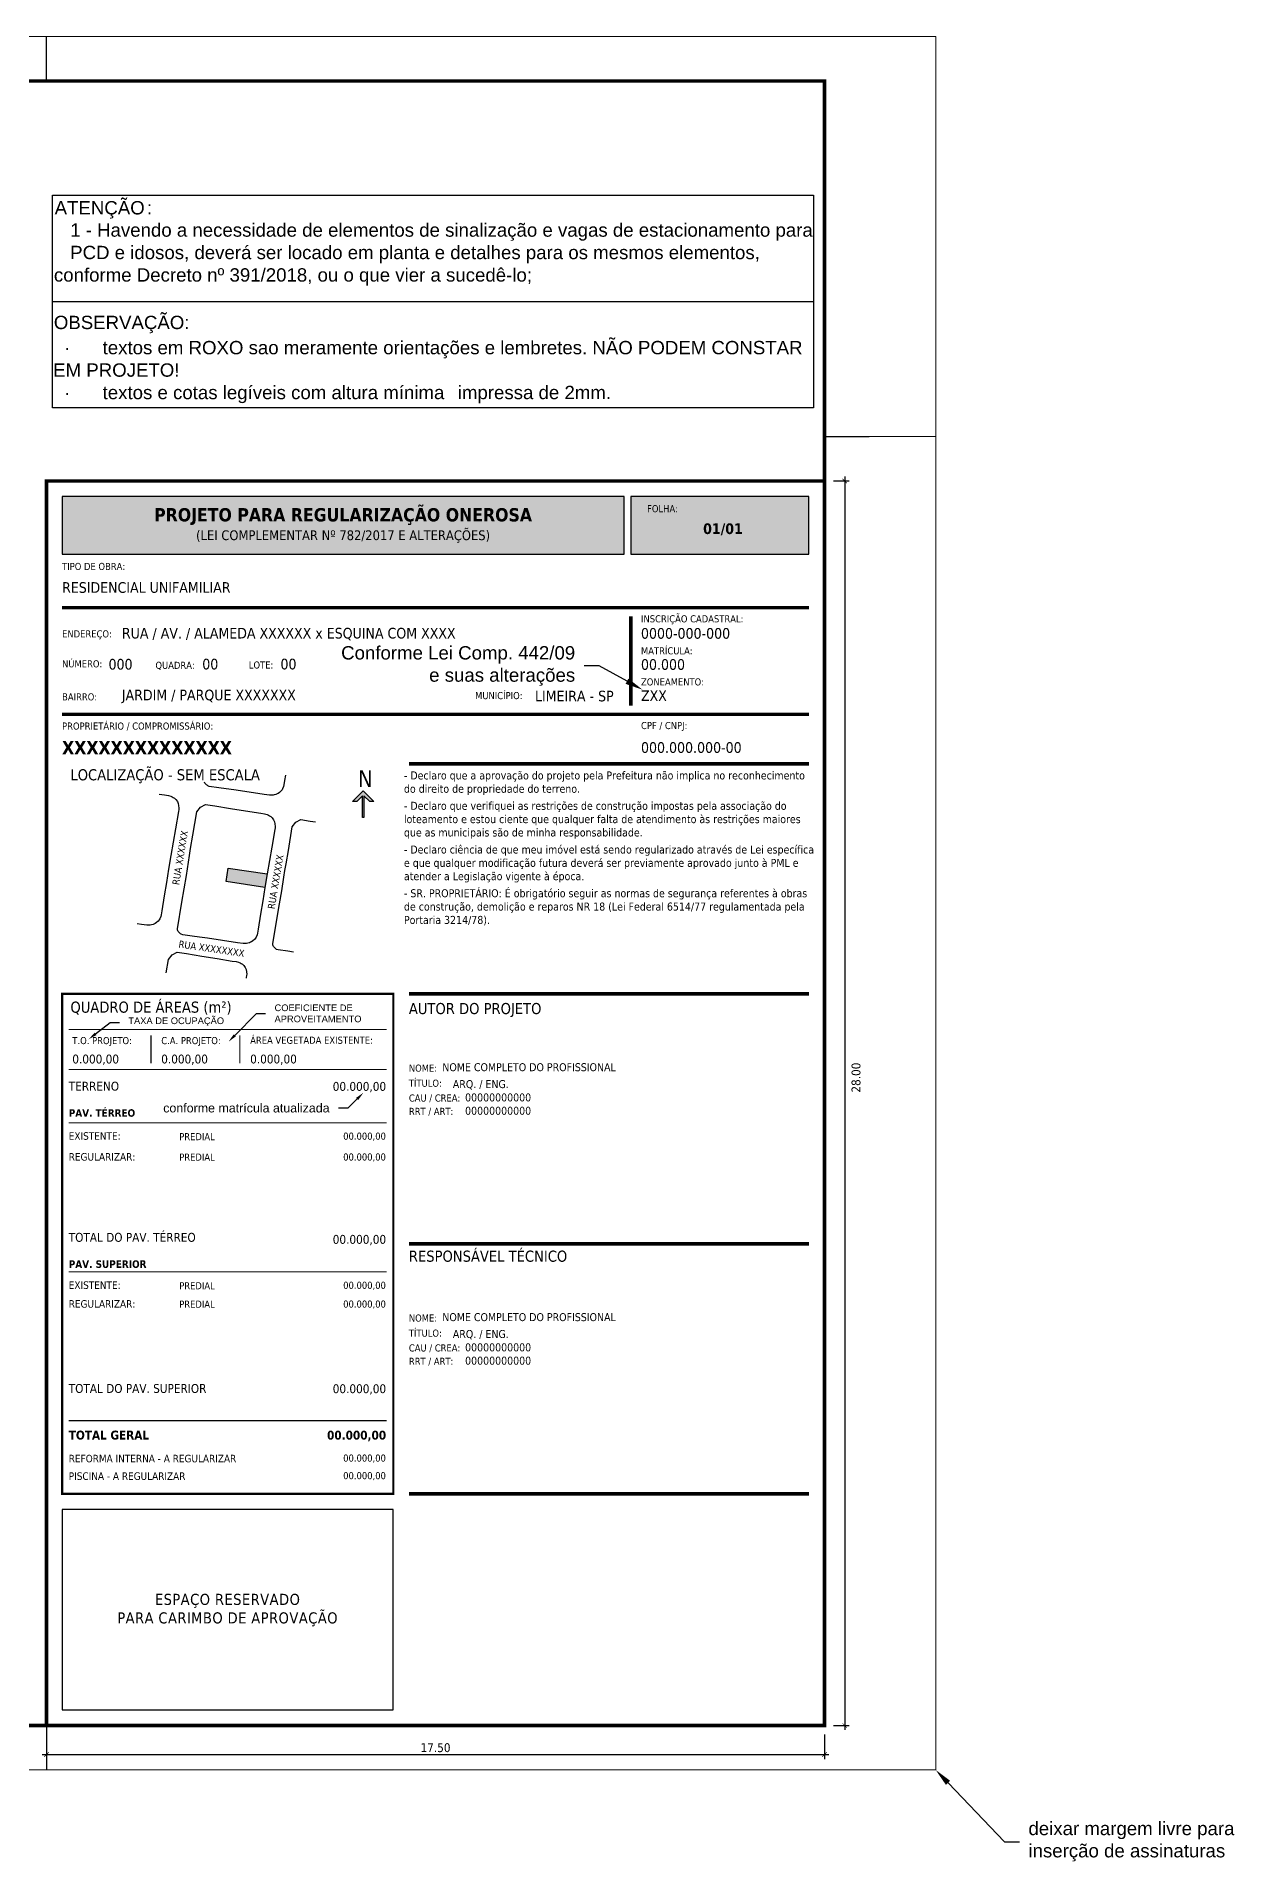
# Model space of a CAD drawing. Extents: x 1213.3 to 1311.5, y 1315.4 to 1359.8.
# Drawn here: x 1284.55 to 1311.49, y 1315.68 to 1356.74 of the extents above; entities that cross this region are included whole.
import ezdxf

# ---------------------------------------------------------------- set-up
doc = ezdxf.new("R2010")
doc.units = 0
doc.layers.add('NÃO MEXER', color=7, linetype='Continuous')
doc.layers.add('Observações - NÃO PLOTAR', color=200, linetype='Continuous', plot=False)
doc.styles.add('_arial decreto', font='arial.ttf')
doc.styles.add('_romans decreto', font='romans.shx', dxfattribs={"height": 1.6})
doc.styles.add('_tahoma decreto', font='tahoma.ttf')
doc.styles.add('tahoma', font='tahoma.ttf')

# ---------------------------------------------------------------- blocks, each defined once
blk = doc.blocks.new('_ArchTick')
at = {"color": 0, "linetype": 'ByBlock', "const_width": 0.15}
blk.add_lwpolyline([(-0.5, -0.5), (0.5, 0.5)], dxfattribs=at)
blk = doc.blocks.new('NÃO PLOTAR')
at = {"layer": 'Observações - NÃO PLOTAR', "color": 200}
for p, q in [((1284.904, 1353.171), (1302.025, 1353.171)), ((1284.904, 1348.388), (1284.904, 1353.171)), ((1302.025, 1353.171), (1302.025, 1348.388)), ((1284.904, 1350.779), (1302.025, 1350.779)), ((1302.025, 1348.388), (1284.904, 1348.388)), ((1302.471, 1346.741), (1302.824, 1346.741)), ((1302.724, 1346.841), (1302.724, 1318.641)), ((1297.198, 1342.581), (1296.862, 1342.581)), ((1286.201, 1334.559), (1286.411, 1334.559)), ((1289.491, 1334.76), (1289.7, 1334.76)), ((1291.548, 1332.632), (1291.338, 1332.632)), ((1284.771, 1318.541), (1284.771, 1317.988)), ((1302.271, 1318.541), (1302.271, 1317.988)), ((1302.471, 1318.741), (1302.824, 1318.741)), ((1284.671, 1318.088), (1302.371, 1318.088)), ((1306.321, 1316.128), (1306.657, 1316.128))]:
    blk.add_line(p, q, dxfattribs=at)
for points in [[(1297.828, 1342.236), (1297.198, 1342.581)], [(1285.875, 1334.304), (1286.201, 1334.559)], [(1289.005, 1334.268), (1289.491, 1334.76)], [(1291.757, 1332.838), (1291.548, 1332.632)], [(1305.048, 1317.453), (1306.321, 1316.128)]]:
    blk.add_lwpolyline(points, dxfattribs=at)
for points in [[(1297.86, 1342.294), (1298.179, 1342.044), (1297.796, 1342.177)], [(1285.896, 1334.277), (1285.718, 1334.18), (1285.855, 1334.33)], [(1289.029, 1334.245), (1288.865, 1334.126), (1288.981, 1334.291)], [(1291.733, 1332.862), (1291.899, 1332.978), (1291.78, 1332.814)], [(1305, 1317.407), (1304.771, 1317.741), (1305.096, 1317.499)]]:
    blk.add_solid(points, dxfattribs=at)
at = {"layer": 'Observações - NÃO PLOTAR', "color": 200, "ltscale": 2, "xscale": 0.1, "yscale": 0.1, "zscale": 0.1}
for p, rotation in [((1302.724, 1346.741), 90), ((1302.724, 1318.741), 270), ((1284.771, 1318.088), 180)]:
    blk.add_blockref('_ArchTick', p, dxfattribs=dict(at, rotation=rotation))
blk.add_blockref('_ArchTick', (1302.271, 1318.088), dxfattribs=at)
at = {"layer": 'Observações - NÃO PLOTAR', "color": 200, "linetype": 'Continuous', "lineweight": 0, "style": '_arial decreto'}
for s, p in [('ATENÇÃO', (1284.954, 1352.738)), (': ', (1287.027, 1352.738)), ('   1 - Havendo a necessidade de elementos de sinalização e vagas de estacionamento para ', (1284.954, 1352.237)), ('   PCD e idosos, deverá ser locado em planta e detalhes para os mesmos elementos, ', (1284.954, 1351.732)), ('conforme Decreto nº 391/2018, ou o que vier a sucedê-lo;', (1284.938, 1351.227)), ('OBSERVAÇÃO:', (1284.936, 1350.158)), ('·      ', (1285.164, 1349.592)), ('textos em ROXO sao meramente orientações e lembretes. NÃO PODEM CONSTAR ', (1286.033, 1349.592)), ('EM PROJETO!', (1284.921, 1349.087)), ('textos e cotas legíveis com ', (1286.033, 1348.582)), ('altura mínima', (1291.181, 1348.582)), (' impressa de 2mm.', (1293.905, 1348.582)), ('·      ', (1285.164, 1348.582))]:
    blk.add_text(s, height=0.3, dxfattribs=at).set_placement(p)
at = {"layer": 'Observações - NÃO PLOTAR', "color": 200, "attachment_point": 3, "style": '_arial decreto'}
for s, insert, char_height, width in [('Conforme Lei Comp. 442/09\\Pe suas alterações', (1296.662, 1343.025), 0.3, 5.47533), ('conforme matrícula atualizada ', (1291.138, 1332.735), 0.2, 4.35847)]:
    blk.add_mtext(s, dxfattribs=dict(at, insert=insert, char_height=char_height, width=width))
at = {"layer": 'Observações - NÃO PLOTAR', "color": 200, "attachment_point": 1, "style": '_arial decreto'}
for s, insert, char_height in [('COEFICIENTE DE \\PAPROVEITAMENTO', (1289.9, 1334.964), 0.15), ('TAXA DE OCUPAÇÃO', (1286.611, 1334.672), 0.15), ('\\pxql;deixar margem livre para\\Pinserção de assinaturas', (1306.857, 1316.575), 0.3)]:
    blk.add_mtext(s, dxfattribs=dict(at, insert=insert, char_height=char_height))
at = {"layer": 'Observações - NÃO PLOTAR', "color": 200, "ltscale": 2, "insert": (1302.98, 1333.318), "char_height": 0.2, "attachment_point": 5, "rotation": 90, "style": '_tahoma decreto'}
blk.add_mtext('\\A1;28.00', dxfattribs=at)
at = {"layer": 'Observações - NÃO PLOTAR', "color": 200, "ltscale": 2, "insert": (1293.521, 1318.242), "char_height": 0.2, "attachment_point": 5, "style": '_tahoma decreto'}
blk.add_mtext('\\A1;17.50', dxfattribs=at)

msp = doc.modelspace()

# ---------------------------------------------------------------- hatches: boundary and pattern name
h = msp.add_hatch(color=1)
h.dxf.hatch_style = 1
h.paths.add_polyline_path([(1289.682, 1337.5978), (1289.7325, 1337.9026), (1288.8598, 1338.0314), (1288.8105, 1337.7294)])
at = {"layer": 'NÃO MEXER', "true_color": 0x91d58b}
h = msp.add_hatch(color=73, dxfattribs=at)
h.dxf.hatch_style = 2
h.paths.add_polyline_path([(1285.121, 1345.0921), (1297.7615, 1345.0921), (1297.7615, 1346.3912), (1285.121, 1346.3912)])
h = msp.add_hatch(color=73, dxfattribs=at)
h.dxf.hatch_style = 2
h.paths.add_polyline_path([(1297.9115, 1345.0921), (1301.921, 1345.0921), (1301.921, 1346.3912), (1297.9115, 1346.3912)])
at = {"layer": 'NÃO MEXER'}
h = msp.add_hatch(color=7, dxfattribs=at)
h.dxf.hatch_style = 2
h.paths.add_polyline_path([(1291.6561, 1339.527), (1291.7516, 1339.527), (1291.881, 1339.6565), (1291.881, 1339.1672), (1291.911, 1339.1672), (1291.911, 1339.6565), (1292.0404, 1339.527), (1292.1359, 1339.527), (1291.896, 1339.7669)])

# ---------------------------------------------------------------- linework, layer by layer
at = {"ltscale": 2}
msp.add_line((1284.771, 1355.7412), (1284.771, 1356.7412), dxfattribs=at)
at = {"color": 7}
for p, q in [((1302.271, 1347.7412), (1303.271, 1347.7412)), ((1284.771, 1318.7412), (1284.771, 1317.7412))]:
    msp.add_line(p, q, dxfattribs=at)
at = {"color": 7, "lineweight": 9}
msp.add_line((1284.771, 1346.7412), (1284.771, 1346.7412), dxfattribs=at)
for points in [[(1304.771, 1347.7412), (1304.771, 1356.7412), (1215.771, 1356.7412)], [(1303.271, 1347.7412), (1304.771, 1347.7412), (1304.771, 1317.7412), (1215.771, 1317.7412), (1215.771, 1317.7412)]]:
    msp.add_lwpolyline(points, dxfattribs=at)
for points, const_width in [([(1216.771, 1318.7412), (1302.271, 1318.7412), (1302.271, 1346.7412), (1302.271, 1346.7412), (1302.271, 1355.7412), (1216.771, 1355.7412), (1216.771, 1318.7412), (1216.771, 1318.7412)], 0.08), ([(1216.771, 1318.7412), (1302.271, 1318.7412), (1302.271, 1346.7412), (1284.771, 1346.7412)], 0.08), ([(1302.271, 1346.7412), (1284.771, 1346.7412), (1284.771, 1318.7412)], 0.08), ([(1286.7995, 1333.0231), (1290.764, 1333.0231)], 0.000001), ([(1285.271, 1332.3022), (1292.421, 1332.3022)], 0.025), ([(1287.428, 1331.9229), (1287.5798, 1331.9229)], 0.000001), ([(1287.428, 1331.4627), (1287.5798, 1331.4627)], 0.000001), ([(1288.5743, 1329.5828), (1290.764, 1329.5828)], 0.000001), ([(1285.271, 1328.9476), (1292.421, 1328.9476)], 0.025), ([(1287.428, 1328.5683), (1287.5798, 1328.5683)], 0.000001), ([(1287.428, 1328.1537), (1287.5798, 1328.1537)], 0.000001), ([(1288.8801, 1326.2187), (1290.764, 1326.2187)], 0.000001), ([(1285.271, 1325.5991), (1292.421, 1325.5991)], 0.025), ([(1287.303, 1325.173), (1290.764, 1325.173)], 0.000001), ([(1289.3954, 1324.6808), (1290.764, 1324.6808)], 0.000001), ([(1288.183, 1324.2858), (1290.764, 1324.2858)], 0.000001)]:
    msp.add_lwpolyline(points, dxfattribs=dict(at, const_width=const_width))
for points in [[(1290.1459, 1340.1227), (1290.1254, 1339.9999), (1290.1116, 1339.9066), (1290.1045, 1339.8711), (1290.0823, 1339.8135), (1290.0694, 1339.791), (1290.0447, 1339.7645), (1290.0099, 1339.7315), (1289.9809, 1339.7133), (1289.9599, 1339.701), (1289.9307, 1339.6911), (1289.8928, 1339.6791), (1289.8656, 1339.6733), (1289.8324, 1339.6714), (1289.7886, 1339.6717), (1289.6669, 1339.6896), (1289.3288, 1339.738), (1288.9867, 1339.7922), (1288.8123, 1339.815), (1288.6474, 1339.84), (1288.4311, 1339.8705), (1288.3975, 1339.8822), (1288.3827, 1339.8945), (1288.367, 1339.9078), (1288.3442, 1339.9281), (1288.3303, 1339.9451), (1288.3214, 1339.9626)], [(1287.3013, 1339.6967), (1287.4232, 1339.677), (1287.5116, 1339.6634), (1287.5656, 1339.6505), (1287.5961, 1339.6363), (1287.6232, 1339.6237), (1287.6534, 1339.6027), (1287.6824, 1339.5734), (1287.7144, 1339.5275), (1287.732, 1339.4862), (1287.74, 1339.4366), (1287.7499, 1339.3836), (1287.7449, 1339.3519), (1287.7372, 1339.3087), (1287.6697, 1338.9149), (1287.617, 1338.6169), (1287.5668, 1338.3148), (1287.5163, 1338.0101), (1287.4679, 1337.7077), (1287.4183, 1337.4088), (1287.3625, 1337.0735), (1287.3486, 1336.9801), (1287.3415, 1336.9447), (1287.3193, 1336.8871), (1287.3064, 1336.8646), (1287.2817, 1336.8381), (1287.2469, 1336.8051), (1287.218, 1336.7869), (1287.197, 1336.7746), (1287.1677, 1336.7647), (1287.1298, 1336.7527), (1287.1027, 1336.7468), (1287.0694, 1336.745), (1287.0257, 1336.7453), (1286.9039, 1336.7632), (1286.808, 1336.7769)], [(1290.3244, 1336.1418), (1290.1957, 1336.1613), (1289.9793, 1336.1918), (1289.9458, 1336.2035), (1289.931, 1336.2159), (1289.9152, 1336.2291), (1289.8924, 1336.2495), (1289.8786, 1336.2664), (1289.8696, 1336.284), (1289.8629, 1336.3034), (1289.8607, 1336.3287), (1289.9584, 1336.9216), (1290.0099, 1337.2261), (1290.0613, 1337.5235), (1290.1088, 1337.8286), (1290.1334, 1337.9789), (1290.1584, 1338.129), (1290.2111, 1338.4304), (1290.2983, 1338.9592), (1290.3781, 1339.0622), (1290.4925, 1339.1226), (1290.7036, 1339.0909), (1290.8207, 1339.0718)], [(1287.4646, 1335.6738), (1287.5144, 1335.976), (1287.5942, 1336.0789), (1287.7086, 1336.1393), (1287.9197, 1336.1076), (1288.2679, 1336.0509), (1288.6063, 1335.9973), (1288.9505, 1335.9415), (1289.039, 1335.9279), (1289.0929, 1335.915), (1289.1234, 1335.9008), (1289.1505, 1335.8882), (1289.1807, 1335.8672), (1289.2097, 1335.8379), (1289.2417, 1335.792), (1289.2593, 1335.7507), (1289.2673, 1335.7011), (1289.2772, 1335.6481), (1289.2723, 1335.6164), (1289.2646, 1335.5732), (1289.2616, 1335.5558)]]:
    msp.add_lwpolyline(points)
for points in [[(1289.2684, 1336.3346), (1289.2351, 1336.3327), (1289.1914, 1336.3331), (1289.0697, 1336.3509), (1288.7316, 1336.3993), (1288.3895, 1336.4535), (1288.2151, 1336.4764), (1288.0502, 1336.5013), (1287.8339, 1336.5318), (1287.8003, 1336.5435), (1287.7855, 1336.5559), (1287.7698, 1336.5691), (1287.747, 1336.5895), (1287.7331, 1336.6064), (1287.7242, 1336.624), (1287.7174, 1336.6434), (1287.7152, 1336.6687), (1287.8129, 1337.2616), (1287.8644, 1337.5661), (1287.9159, 1337.8635), (1287.9633, 1338.1686), (1287.988, 1338.3189), (1288.0129, 1338.469), (1288.0656, 1338.7704), (1288.1528, 1339.2992), (1288.2327, 1339.4022), (1288.347, 1339.4626), (1288.5581, 1339.4308), (1288.9063, 1339.3741), (1289.2447, 1339.3205), (1289.5889, 1339.2647), (1289.6774, 1339.2512), (1289.7313, 1339.2382), (1289.7618, 1339.2241), (1289.7889, 1339.2114), (1289.8191, 1339.1905), (1289.8481, 1339.1612), (1289.8802, 1339.1153), (1289.8977, 1339.074), (1289.9057, 1339.0244), (1289.9156, 1338.9714), (1289.9107, 1338.9396), (1289.903, 1338.8965), (1289.8355, 1338.5026), (1289.7828, 1338.2046), (1289.7325, 1337.9026), (1289.682, 1337.5978), (1289.6336, 1337.2955), (1289.584, 1336.9966), (1289.5282, 1336.6613), (1289.5144, 1336.5679), (1289.5073, 1336.5324), (1289.4851, 1336.4748), (1289.4721, 1336.4523), (1289.4475, 1336.4258), (1289.4127, 1336.3928), (1289.3837, 1336.3747), (1289.3627, 1336.3623), (1289.3335, 1336.3525), (1289.2956, 1336.3404), (1289.2684, 1336.3346)], [(1289.7325, 1337.9026), (1289.682, 1337.5978), (1288.8105, 1337.7294), (1288.8598, 1338.0314), (1289.7325, 1337.9026)]]:
    msp.add_lwpolyline(points, close=True)
at = {"layer": 'NÃO MEXER', "color": 9, "true_color": 0xc7c7c7}
for p, q in [((1292.571, 1323.6008), (1285.121, 1323.6008)), ((1285.121, 1323.6008), (1285.121, 1319.0912)), ((1292.571, 1319.0912), (1292.571, 1323.6008)), ((1285.121, 1319.0912), (1292.571, 1319.0912))]:
    msp.add_line(p, q, dxfattribs=at)
for points in [[(1285.121, 1345.0921), (1297.7615, 1345.0921), (1297.7615, 1346.3912), (1285.121, 1346.3912)], [(1297.9115, 1345.0921), (1301.921, 1345.0921), (1301.921, 1346.3912), (1297.9115, 1346.3912)]]:
    msp.add_lwpolyline(points, close=True, dxfattribs=at)
at = {"layer": 'NÃO MEXER', "color": 9, "true_color": 0xc7c7c7, "const_width": 0.08}
for points in [[(1285.121, 1343.8921), (1301.921, 1343.8921)], [(1297.9115, 1341.687), (1297.9115, 1343.6973)], [(1285.121, 1341.4921), (1301.921, 1341.4921)], [(1292.921, 1340.3783), (1301.921, 1340.3783)], [(1292.921, 1335.2008), (1301.921, 1335.2008)], [(1292.921, 1329.5783), (1301.921, 1329.5783)], [(1292.921, 1323.9558), (1301.921, 1323.9558)]]:
    msp.add_lwpolyline(points, dxfattribs=at)
at = {"layer": 'NÃO MEXER', "color": 7, "lineweight": 9}
for points, const_width in [([(1292.571, 1335.5558), (1285.121, 1335.5558), (1285.121, 1340.3783), (1292.571, 1340.3783)], 0.000001), ([(1292.571, 1323.9558), (1285.121, 1323.9558), (1285.121, 1335.2008), (1292.571, 1335.2008)], 0.05)]:
    msp.add_lwpolyline(points, close=True, dxfattribs=dict(at, const_width=const_width))
at = {"layer": 'NÃO MEXER', "color": 7}
msp.add_lwpolyline([(1291.896, 1339.7669), (1292.1359, 1339.527), (1292.0404, 1339.527), (1291.911, 1339.6565), (1291.911, 1339.1672), (1291.881, 1339.1672), (1291.881, 1339.6565), (1291.7516, 1339.527), (1291.6561, 1339.527), (1291.896, 1339.7669)], close=True, dxfattribs=at)
at = {"layer": 'NÃO MEXER', "color": 7, "lineweight": 9, "const_width": 0.025}
for points in [[(1285.271, 1334.4017), (1292.421, 1334.4017)], [(1287.121, 1334.2669), (1287.121, 1333.6376)], [(1289.121, 1334.2669), (1289.121, 1333.6376)], [(1285.271, 1333.5027), (1292.421, 1333.5027)]]:
    msp.add_lwpolyline(points, dxfattribs=at)

# ---------------------------------------------------------------- block references
at = {"layer": 'Observações - NÃO PLOTAR', "ltscale": 2}
msp.add_blockref('NÃO PLOTAR', (0, 0), dxfattribs=at)

# ---------------------------------------------------------------- texts
at = {"color": 7, "style": '_tahoma decreto'}
msp.add_text('JARDIM / PARQUE XXXXXXX', height=0.24, dxfattribs=at).set_placement((1286.4654, 1341.8065))
at = {"color": 7, "lineweight": 9}
for s, insert, char_height, width, attachment_point, style in [('\\pxql;{\\C256;RESIDENCIAL UNIFAMILIAR}', (1285.121, 1344.3426), 0.24, 16.759599, 4, '_tahoma decreto'), ('\\pxql;RUA / AV. / ALAMEDA XXXXXX x ESQUINA COM XXXX', (1286.4669, 1343.296), 0.24, 16.759599, 4, '_tahoma decreto'), ('\\pxql;0000-000-000 ', (1298.1417, 1343.3107), 0.24, 16.759599, 4, '_tahoma decreto'), ('\\pxql;000', (1286.1662, 1342.6155), 0.24, 16.759599, 4, '_tahoma decreto'), ('\\pxql;00', (1288.2745, 1342.6192), 0.24, 16.759599, 4, '_tahoma decreto'), ('\\pxql;00', (1290.0329, 1342.6208), 0.24, 16.759599, 4, '_tahoma decreto'), ('\\pxql;00.000 ', (1298.1417, 1342.6107), 0.24, 16.759599, 4, '_tahoma decreto'), ('\\pxql;ZXX', (1298.1417, 1341.9107), 0.24, 16.759599, 4, '_tahoma decreto'), ('{\\fTahoma|b1|i0|c0|p34;XXXXXXXXXXXXXX}', (1285.121, 1340.7426), 0.3, 16.759599, 4, '_tahoma decreto'), ('000.000.000-00', (1298.1426, 1340.7426), 0.24, 16.759599, 4, '_tahoma decreto'), ('\\pxql;0.000,00', (1285.3512, 1333.7204), 0.2, 2.504119, 4, 'tahoma'), ('\\pxql;0.000,00', (1287.3512, 1333.7204), 0.2, 2.504119, 4, 'tahoma'), ('\\pxql;0.000,00', (1289.3512, 1333.7204), 0.2, 2.504119, 4, 'tahoma'), ('\\pxql;NOME COMPLETO DO PROFISSIONAL', (1293.6734, 1333.6424), 0.18, 6.01088, 1, '_tahoma decreto'), ('\\pxql;ARQ. / ENG.', (1293.9101, 1333.2625), 0.18, 6.01088, 1, '_tahoma decreto'), ('\\pxql;00000000000', (1294.1858, 1332.9625), 0.18, 6.204217, 1, '_tahoma decreto'), ('\\pxql;00000000000', (1294.1858, 1332.6625), 0.18, 6.204217, 1, '_tahoma decreto'), ('\\pxql;NOME COMPLETO DO PROFISSIONAL', (1293.6734, 1328.0199), 0.18, 6.01088, 1, '_tahoma decreto'), ('\\pxql;ARQ. / ENG.', (1293.9101, 1327.64), 0.18, 6.01088, 1, '_tahoma decreto'), ('\\pxql;00000000000', (1294.1858, 1327.34), 0.18, 6.204217, 1, '_tahoma decreto'), ('\\pxql;00000000000', (1294.1858, 1327.04), 0.18, 6.204217, 1, '_tahoma decreto')]:
    msp.add_mtext(s, dxfattribs=dict(at, insert=insert, char_height=char_height, width=width, attachment_point=attachment_point, style=style))
at = {"color": 7, "lineweight": 9, "char_height": 0.16, "width": 7, "attachment_point": 4, "line_spacing_factor": 2, "style": 'tahoma'}
for s, insert, rotation in [('RUA XXXXXX', (1287.6751, 1337.6559), 80.49775), ('RUA XXXXXX', (1289.8232, 1337.1138), 80.49775), ('RUA XXXXXXXX', (1287.7444, 1336.326), 351.67187)]:
    msp.add_mtext(s, dxfattribs=dict(at, insert=insert, rotation=rotation))
at = {"color": 7, "lineweight": 9, "attachment_point": 4, "line_spacing_factor": 2}
for s, insert, char_height, width, style in [('NOME:', (1292.921, 1333.5301), 0.16, 1.837935, 'tahoma'), ('TERRENO', (1285.271, 1333.1231), 0.2, 1.160169, 'tahoma'), ('\\pxqr;00.000,00', (1290.9445, 1333.105), 0.2, 1.464907, '_tahoma decreto'), ('TÍTULO:', (1292.921, 1333.1906), 0.16, 1.837935, 'tahoma'), ('CAU / CREA:', (1292.921, 1332.8487), 0.16, 1.837935, 'tahoma'), ('{\\fTahoma|b1|i0|c0|p34;PAV. TÉRREO}', (1285.271, 1332.5207), 0.17, 2.379188, 'tahoma'), ('RRT / ART:', (1292.921, 1332.5487), 0.16, 1.837935, 'tahoma'), ('EXISTENTE:', (1285.271, 1332.0029), 0.17, 9.887271, 'tahoma'), ('PREDIAL', (1287.7556, 1331.9897), 0.16, 3.765273, 'tahoma'), ('\\pxqr;00.000,00', (1290.9395, 1331.9884), 0.16, 1.464907, 'tahoma'), ('REGULARIZAR:', (1285.271, 1331.5342), 0.17, 2.985413, 'tahoma'), ('PREDIAL', (1287.7556, 1331.5295), 0.16, 3.765273, 'tahoma'), ('\\pxqr;00.000,00', (1290.9395, 1331.5196), 0.16, 1.464907, 'tahoma'), ('TOTAL DO PAV. TÉRREO', (1285.271, 1329.7231), 0.2, 3.672785, 'tahoma'), ('\\pxqr;00.000,00', (1290.9445, 1329.6631), 0.2, 1.464907, '_tahoma decreto'), ('{\\fTahoma|b1|i0|c0|p34;PAV. SUPERIOR}', (1285.271, 1329.1207), 0.17, 2.379188, 'tahoma'), ('EXISTENTE:', (1285.271, 1328.6484), 0.17, 9.887271, 'tahoma'), ('PREDIAL', (1287.7556, 1328.6351), 0.16, 3.765273, 'tahoma'), ('\\pxqr;00.000,00', (1290.9395, 1328.6338), 0.16, 1.464907, 'tahoma'), ('REGULARIZAR:', (1285.271, 1328.2253), 0.17, 2.985413, 'tahoma'), ('PREDIAL', (1287.7556, 1328.2205), 0.16, 3.765273, 'tahoma'), ('\\pxqr;00.000,00', (1290.9395, 1328.2107), 0.16, 1.464907, 'tahoma'), ('NOME:', (1292.921, 1327.9076), 0.16, 1.837935, 'tahoma'), ('TÍTULO:', (1292.921, 1327.5681), 0.16, 1.837935, 'tahoma'), ('CAU / CREA:', (1292.921, 1327.2262), 0.16, 1.837935, 'tahoma'), ('RRT / ART:', (1292.921, 1326.9262), 0.16, 1.837935, 'tahoma'), ('TOTAL DO PAV. SUPERIOR', (1285.271, 1326.3231), 0.2, 3.672785, 'tahoma'), ('\\pxqr;00.000,00', (1290.9445, 1326.3032), 0.2, 1.464907, '_tahoma decreto'), ('{\\fTahoma|b1|i0|c0|p34;TOTAL GERAL}', (1285.271, 1325.2738), 0.2, 3.672785, 'tahoma'), ('\\pxqr;{\\fTahoma|b1|i0|c0|p34;00.000,00}', (1290.9445, 1325.2546), 0.2, 1.464907, '_tahoma decreto'), ('REFORMA INTERNA - A REGULARIZAR', (1285.271, 1324.7461), 0.17, 4.118618, 'tahoma'), ('\\pxqr;{\\fTahoma|b0|i0|c0|p34;00.000,00}', (1290.9395, 1324.7456), 0.16, 1.464907, '_romans decreto'), ('PISCINA - A REGULARIZAR', (1285.271, 1324.3511), 0.17, 4.118618, 'tahoma'), ('\\pxqr;{\\fTahoma|b0|i0|c0|p34;00.000,00}', (1290.9395, 1324.3506), 0.16, 1.464907, '_romans decreto')]:
    msp.add_mtext(s, dxfattribs=dict(at, insert=insert, char_height=char_height, width=width, style=style))
at = {"layer": 'NÃO MEXER', "lineweight": 9, "insert": (1291.4412, 1345.7416), "char_height": 0.3, "width": 12.580838, "attachment_point": 5, "style": '_tahoma decreto'}
msp.add_mtext('{\\fTahoma|b1|i0|c0|p34;PROJETO PARA REGULARIZAÇÃO ONEROSA} \\P{\\H0.733333x;(LEI COMPLEMENTAR Nº 782/2017 E ALTERAÇÕES)}', dxfattribs=at)
at = {"layer": 'NÃO MEXER', "color": 7, "lineweight": 9, "line_spacing_factor": 2, "style": 'tahoma'}
for s, insert, char_height, width, attachment_point in [('FOLHA:', (1298.2784, 1346.1164), 0.16, 0.769825, 4), ('{\\fTahoma|b1|i0|c0|p34;01/01}', (1299.9862, 1345.6527), 0.24, 1.704412, 5), ('TIPO DE OBRA:', (1285.121, 1344.8174), 0.16, 1.633099, 4), ('INSCRIÇÃO CADASTRAL:', (1298.1426, 1343.6192), 0.16, 2.524818, 4), ('ENDEREÇO:', (1285.121, 1343.28), 0.16, 1.210826, 4), ('MATRÍCULA:', (1298.1426, 1342.9192), 0.16, 1.310288, 4), ('NÚMERO:', (1285.121, 1342.6264), 0.16, 1.000918, 4), ('QUADRA:', (1287.221, 1342.58), 0.16, 0.988323, 4), ('LOTE:', (1289.321, 1342.5999), 0.16, 0.599937, 4), ('BAIRRO:', (1285.121, 1341.8832), 0.16, 0.892251, 4), ('MUNICÍPIO:', (1294.4111, 1341.911), 0.16, 1.210826, 4), ('PROPRIETÁRIO / COMPROMISSÁRIO:', (1285.121, 1341.2174), 0.16, 3.816453, 4), ('CPF / CNPJ:', (1298.1426, 1341.2174), 0.16, 3.816453, 4), ('  LOCALIZAÇÃO - SEM ESCALA', (1285.121, 1340.0985), 0.25, 4.853066, 4), ('  QUADRO DE ÁREAS (m²)', (1285.121, 1334.881), 0.25, 4.853066, 4), ('AUTOR DO PROJETO', (1292.921, 1334.8378), 0.25, 4.853066, 4), ('\\pxql;T.O. PROJETO:', (1285.3521, 1334.1288), 0.16, 1.529463, 4), ('\\pxql;C.A. PROJETO:', (1287.3521, 1334.1288), 0.16, 1.460785, 4), ('ÁREA VEGETADA EXISTENTE:', (1289.3521, 1334.1576), 0.16, 2.99462, 4), ('RESPONSÁVEL TÉCNICO', (1292.921, 1329.2985), 0.25, 4.853066, 4), ('\\pxsm1,qc;{\\T1.05;ESPAÇO RESERVADO\\PPARA CARIMBO DE APROVAÇÃO}', (1285.121, 1321.3384), 0.25, 7.45, 4)]:
    msp.add_mtext(s, dxfattribs=dict(at, insert=insert, char_height=char_height, width=width, attachment_point=attachment_point))
at = {"layer": 'NÃO MEXER', "color": 7, "lineweight": 9, "insert": (1298.1426, 1342.2192), "char_height": 0.16, "attachment_point": 4, "line_spacing_factor": 2, "style": 'tahoma'}
msp.add_mtext('\\pxql;ZONEAMENTO:', dxfattribs=at)
at = {"layer": 'NÃO MEXER', "color": 7, "lineweight": 9, "style": '_tahoma decreto'}
for s, insert, char_height, width, attachment_point in [('\\pxql;LIMEIRA - SP', (1295.757, 1341.9003), 0.24, 16.759599, 4), ('{\\H0.9x;- Declaro que a aprovação do projeto pela Prefeitura não implica no reconhecimento do direito de propriedade do terreno.\\P\\H0.277778x;  \\P\\H3.6x;- Declaro que verifiquei as restrições de construção impostas pela associação do loteamento e estou ciente que qualquer falta de atendimento às restrições maiores que as municipais são de minha responsabilidade.\\P\\H0.277778x;     \\P\\H3.6x;- Declaro ciência de que meu imóvel está sendo regularizado através de Lei específica e que qualquer modificação futura deverá ser previamente aprovado junto à PML e atender a Legislação vigente à época.\\P\\H0.277778x;   \\P\\H3.6x;- SR. PROPRIETÁRIO: É obrigatório seguir as normas de segurança referentes à obras de construção, demolição e reparos NR 18 (Lei Federal 6514/77 regulamentada pela Portaria 3214/78). }', (1292.8106, 1340.2068), 0.2, 9.279115, 1)]:
    msp.add_mtext(s, dxfattribs=dict(at, insert=insert, char_height=char_height, width=width, attachment_point=attachment_point))
at = {"layer": 'NÃO MEXER', "color": 7, "insert": (1291.7772, 1340.0472), "char_height": 0.375, "width": 0.402203, "attachment_point": 4, "line_spacing_factor": 2, "style": 'tahoma'}
msp.add_mtext('N', dxfattribs=at)

doc.saveas('drawing.dxf')
